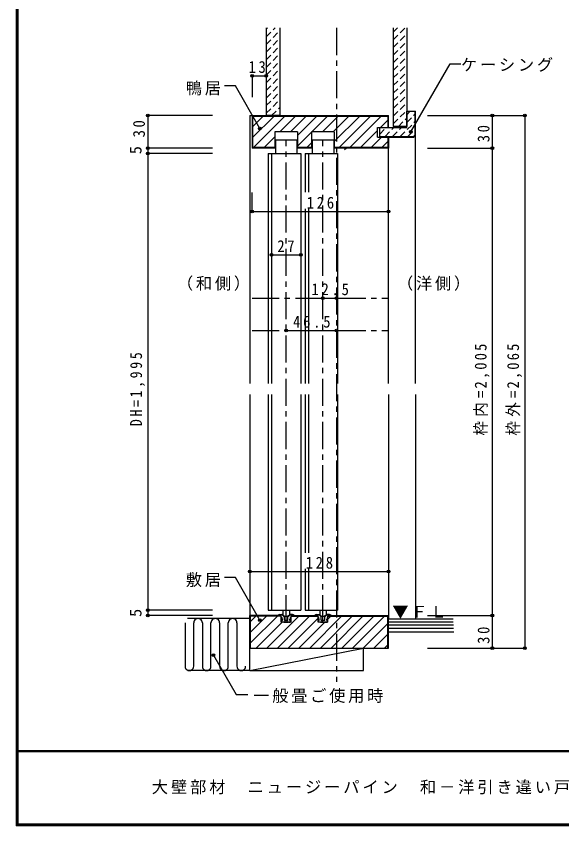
# Model space of a CAD drawing. Units: millimetres at full size, sheet at 1:5. Extents: x -981 to 969, y -733 to 681.
# Drawn here: x -981 to -477, y -716 to 33 of the extents above; entities that cross this region are included whole.
import ezdxf
from ezdxf.enums import TextEntityAlignment as Align

# ---------------------------------------------------------------- set-up
doc = ezdxf.new("R2010")
doc.units = ezdxf.units.MM
doc.header["$LTSCALE"] = 5
doc.header["$PDMODE"] = 32
doc.header["$PDSIZE"] = 2.5
doc.linetypes.add('CHAIN1', pattern=[8, 5, -1, 1, -1])
doc.linetypes.add('DASHED1', pattern=[1.8, 1.2, -0.6])
for name, color, linetype in [('0-1_通り芯', 4, 'CHAIN1'), ('0-3_仕上げ', 7, 'Continuous'), ('0-4_枠', 3, 'Continuous'), ('0-5_ケーシング', 3, 'Continuous'), ('0-6_扉', 3, 'Continuous'), ('0-7_金物', 7, 'Continuous'), ('0-A_文字', 7, 'Continuous'), ('0-B_寸法', 7, 'Continuous'), ('0-C_ハッチ', 4, 'Continuous'), ('F-0_補助線', 6, 'Continuous'), ('F-1_枠', 6, 'Continuous'), ('F-A_文字', 7, 'Continuous')]:
    doc.layers.add(name, color=color, linetype=linetype)
doc.styles.add('ＭＳ ゴシック', font='')
doc.styles.get('ＭＳ ゴシック').set_extended_font_data('MS Gothic')

msp = doc.modelspace()

# ---------------------------------------------------------------- linework, layer by layer
at = {"layer": '0-1_通り芯'}
for p, q in [((-685.226, 21.631), (-685.226, -582.844)), ((-731.727, -527.609), (-731.727, -81.845)), ((-697.727, -527.609), (-697.727, -81.845)), ((-763.226, -228.05), (-637.226, -228.05)), ((-763.226, -258.05), (-637.226, -258.05))]:
    msp.add_line(p, q, dxfattribs=at)
at = {"layer": '0-3_仕上げ', "color": 2}
for p, q in [((-750.226, 21.631), (-750.226, -59.392)), ((-632.726, 21.631), (-632.726, -69.392)), ((-766.227, -524.389), (-823.037, -524.389)), ((-637.227, -524.609), (-577.321, -524.609)), ((-637.227, -536.609), (-576.8, -536.609)), ((-765.227, -572.389), (-822.493, -572.389))]:
    msp.add_line(p, q, dxfattribs=at)
at = {"layer": '0-3_仕上げ'}
for p, q in [((-825.238, -528.389), (-825.238, -568.389)), ((-817.238, -568.499), (-817.238, -528.389)), ((-809.238, -528.389), (-809.238, -568.389)), ((-801.238, -568.499), (-801.238, -528.389)), ((-797.762, -524.376), (-797.748, -524.376)), ((-793.238, -528.389), (-793.238, -568.389)), ((-785.238, -568.499), (-785.238, -528.389)), ((-777.238, -528.389), (-777.238, -568.389)), ((-577.19, -527.609), (-637.227, -527.609)), ((-577.06, -530.609), (-637.227, -530.609)), ((-576.93, -533.609), (-637.227, -533.609)), ((-765.227, -572.389), (-660.227, -551.609))]:
    msp.add_line(p, q, dxfattribs=at)
at = {"layer": '0-3_仕上げ', "color": 3}
for p, q in [((-765.227, -572.389), (-765.227, -551.609)), ((-765.227, -551.609), (-660.227, -551.609)), ((-660.227, -572.389), (-660.227, -551.609)), ((-765.227, -572.389), (-660.227, -572.389))]:
    msp.add_line(p, q, dxfattribs=at)
at = {"layer": '0-3_仕上げ', "color": 2}
for points in [[(-737.726, 21.631), (-737.726, -59.392), (-750.226, -59.392)], [(-620.226, 21.631), (-620.226, -69.392), (-632.726, -69.392)]]:
    msp.add_lwpolyline(points, dxfattribs=at)
at = {"layer": '0-3_仕上げ'}
for centre, start, end in [((-813.238, -528.365), 359.65318, 180.3468), ((-797.238, -528.365), 359.65318, 180.3468), ((-781.238, -528.365), 359.65318, 180.3468), ((-821.238, -568.445), 179.20062, 0.79936), ((-805.238, -568.445), 179.20062, 0.79936), ((-789.238, -568.445), 179.20062, 0.79936), ((-773.238, -568.445), 179.20062, 0.79936)]:
    msp.add_arc(centre, 4, start, end, dxfattribs=at)
at = {"layer": '0-4_枠', "color": 4}
for p, q in [((-765.227, -59.392), (-765.227, -307.08)), ((-765.226, -59.392), (-763.226, -59.392)), ((-612.226, -307.08), (-612.226, -77.778)), ((-637.226, -307.08), (-637.226, -89.392)), ((-765.227, -317.08), (-765.227, -521.609)), ((-637.227, -317.08), (-637.227, -524.609)), ((-612.226, -317.08), (-612.226, -524.609))]:
    msp.add_line(p, q, dxfattribs=at)
at = {"layer": '0-4_枠'}
for p, q in [((-763.226, -59.392), (-763.226, -89.392)), ((-763.226, -59.392), (-637.226, -59.392)), ((-637.226, -70.392), (-637.226, -59.392)), ((-762.726, -59.892), (-762.726, -88.892)), ((-721.227, -74.392), (-721.227, -89.392)), ((-687.227, -74.392), (-687.227, -89.392)), ((-647.226, -79.392), (-637.226, -79.392)), ((-637.726, -79.392), (-637.726, -88.892)), ((-637.226, -79.392), (-637.226, -89.392)), ((-742.227, -89.392), (-763.226, -89.392)), ((-742.227, -88.892), (-762.726, -88.892)), ((-708.227, -88.892), (-721.227, -88.892)), ((-708.227, -89.392), (-721.227, -89.392)), ((-637.726, -88.892), (-687.227, -88.892)), ((-637.226, -89.392), (-687.227, -89.392)), ((-736.227, -521.609), (-765.227, -521.609)), ((-765.227, -551.609), (-765.227, -521.609)), ((-736.227, -522.109), (-764.727, -522.109)), ((-764.727, -551.609), (-764.727, -522.109)), ((-736.227, -527.609), (-736.227, -521.609)), ((-727.227, -527.609), (-727.227, -521.609)), ((-727.227, -521.609), (-702.227, -521.609)), ((-727.227, -522.109), (-702.227, -522.109)), ((-702.227, -527.609), (-702.227, -521.609)), ((-693.227, -527.609), (-693.227, -521.609)), ((-693.227, -521.609), (-637.227, -521.609)), ((-693.227, -522.109), (-637.727, -522.109)), ((-637.727, -551.609), (-637.727, -522.109)), ((-727.227, -527.609), (-736.227, -527.609)), ((-693.227, -527.609), (-702.227, -527.609))]:
    msp.add_line(p, q, dxfattribs=at)
for points in [[(-762.726, -59.892), (-637.726, -59.892), (-637.726, -70.392)], [(-721.227, -74.392), (-742.227, -74.392), (-742.227, -89.392)], [(-687.227, -74.392), (-708.227, -74.392), (-708.227, -89.392)], [(-647.226, -79.392), (-647.226, -70.392), (-637.226, -70.392)], [(-765.227, -551.609), (-637.227, -551.609), (-637.227, -521.609)]]:
    msp.add_lwpolyline(points, dxfattribs=at)
at = {"layer": '0-5_ケーシング'}
for p, q in [((-620.226, -55.192), (-612.226, -55.192)), ((-612.726, -55.692), (-620.226, -55.692)), ((-612.726, -55.692), (-612.726, -77.571)), ((-612.226, -77.778), (-612.226, -55.192)), ((-645.226, -79.192), (-645.226, -70.392)), ((-645.226, -78.692), (-613.848, -78.692)), ((-645.226, -79.192), (-613.641, -79.192)), ((-613.848, -78.692), (-612.726, -77.571)), ((-612.226, -77.778), (-613.641, -79.192))]:
    msp.add_line(p, q, dxfattribs=at)
msp.add_lwpolyline([(-645.226, -70.392), (-620.226, -70.392), (-620.226, -55.192)], dxfattribs=at)
at = {"layer": '0-6_扉'}
for p, q in [((-741.727, -81.845), (-721.727, -81.845)), ((-741.727, -81.845), (-741.727, -94.392)), ((-721.727, -81.845), (-721.727, -94.392)), ((-707.727, -81.845), (-687.727, -81.845)), ((-707.727, -81.845), (-707.727, -94.392)), ((-687.727, -81.845), (-687.727, -94.392)), ((-748.227, -94.392), (-745.227, -94.392)), ((-748.227, -94.392), (-748.227, -307.08)), ((-714.227, -94.392), (-711.227, -94.392)), ((-714.227, -94.392), (-714.227, -130.322)), ((-714.227, -145.55), (-714.227, -307.08)), ((-748.227, -317.08), (-748.227, -516.609)), ((-714.227, -317.08), (-714.227, -463.509)), ((-714.227, -478.364), (-714.227, -516.609)), ((-748.227, -516.609), (-745.227, -516.609)), ((-714.227, -516.609), (-711.227, -516.609))]:
    msp.add_line(p, q, dxfattribs=at)
at = {"layer": '0-6_扉', "color": 6}
for p, q in [((-745.227, -94.392), (-718.227, -94.392)), ((-745.227, -94.392), (-745.227, -307.08)), ((-718.227, -94.392), (-718.227, -145.55)), ((-711.227, -94.392), (-684.227, -94.392)), ((-711.227, -94.392), (-711.227, -130.322)), ((-684.227, -94.392), (-684.227, -307.08)), ((-718.227, -145.55), (-718.227, -307.08)), ((-711.227, -145.55), (-711.227, -307.08)), ((-745.227, -317.08), (-745.227, -516.609)), ((-718.227, -317.08), (-718.227, -478.364)), ((-711.227, -317.08), (-711.227, -463.509)), ((-684.227, -317.08), (-684.227, -516.609)), ((-718.227, -478.364), (-718.227, -516.609)), ((-711.227, -478.364), (-711.227, -516.609)), ((-745.227, -516.609), (-718.227, -516.609)), ((-711.227, -516.609), (-684.227, -516.609))]:
    msp.add_line(p, q, dxfattribs=at)
at = {"layer": '0-7_金物'}
for p, q in [((-739.027, -521.609), (-736.227, -521.609)), ((-737.685, -520.609), (-735.684, -520.609)), ((-736.227, -522.609), (-736.227, -521.609)), ((-734.064, -522.021), (-735.33, -520.756)), ((-733.852, -522.109), (-733.527, -522.109)), ((-733.327, -525.809), (-733.327, -522.309)), ((-728.727, -521.077), (-731.726, -522.809)), ((-730.127, -525.809), (-730.127, -522.309)), ((-729.601, -522.109), (-729.927, -522.109)), ((-729.389, -522.021), (-728.123, -520.756)), ((-728.727, -516.609), (-728.727, -521.077)), ((-725.768, -520.609), (-727.769, -520.609)), ((-727.227, -522.609), (-727.227, -521.609)), ((-724.427, -521.609), (-727.227, -521.609)), ((-705.027, -521.609), (-702.227, -521.609)), ((-703.685, -520.609), (-701.684, -520.609)), ((-702.227, -522.609), (-702.227, -521.609)), ((-700.064, -522.021), (-701.33, -520.756)), ((-699.852, -522.109), (-699.527, -522.109)), ((-699.327, -525.809), (-699.327, -522.309)), ((-694.727, -521.077), (-697.726, -522.809)), ((-696.127, -525.809), (-696.127, -522.309)), ((-695.601, -522.109), (-695.927, -522.109)), ((-695.389, -522.021), (-694.123, -520.756)), ((-694.727, -516.609), (-694.727, -521.077)), ((-691.768, -520.609), (-693.769, -520.609)), ((-693.227, -522.609), (-693.227, -521.609)), ((-690.427, -521.609), (-693.227, -521.609)), ((-735.527, -527.609), (-736.012, -526.383)), ((-735.227, -526.109), (-735.827, -526.109)), ((-734.427, -527.609), (-735.527, -527.609)), ((-735.227, -526.109), (-735.227, -524.845)), ((-734.427, -527.609), (-734.227, -527.409)), ((-734.227, -527.409), (-734.027, -527.609)), ((-734.027, -527.609), (-729.427, -527.609)), ((-732.027, -526.109), (-733.027, -526.109)), ((-731.727, -526.409), (-732.027, -526.109)), ((-729.227, -527.409), (-729.427, -527.609)), ((-729.027, -527.609), (-729.227, -527.409)), ((-729.027, -527.609), (-727.927, -527.609)), ((-728.227, -526.109), (-728.227, -524.845)), ((-728.227, -526.109), (-727.627, -526.109)), ((-727.927, -527.609), (-727.441, -526.383)), ((-701.527, -527.609), (-702.012, -526.383)), ((-701.227, -526.109), (-701.827, -526.109)), ((-700.427, -527.609), (-701.527, -527.609)), ((-701.227, -526.109), (-701.227, -524.845)), ((-700.427, -527.609), (-700.227, -527.409)), ((-700.227, -527.409), (-700.027, -527.609)), ((-700.027, -527.609), (-695.427, -527.609)), ((-698.027, -526.109), (-699.027, -526.109)), ((-697.727, -526.409), (-698.027, -526.109)), ((-695.227, -527.409), (-695.427, -527.609)), ((-695.027, -527.609), (-695.227, -527.409)), ((-695.027, -527.609), (-693.927, -527.609)), ((-694.227, -526.109), (-694.227, -524.845)), ((-694.227, -526.109), (-693.627, -526.109)), ((-693.927, -527.609), (-693.441, -526.383))]:
    msp.add_line(p, q, dxfattribs=at)
for points in [[(-734.727, -516.609), (-734.727, -521.077), (-731.726, -522.809)], [(-700.727, -516.609), (-700.727, -521.077), (-697.726, -522.809)], [(-730.427, -526.109), (-731.427, -526.109), (-731.727, -526.409)], [(-696.427, -526.109), (-697.427, -526.109), (-697.727, -526.409)]]:
    msp.add_lwpolyline(points, dxfattribs=at)
for centre, radius, start, end in [((-739.027, -521.409), 0.2, 138.18969, 270), ((-737.685, -522.609), 2, 90, 138.18969), ((-738.226, -524.845), 3, 0, 48.19), ((-735.684, -521.109), 0.5, 45, 90), ((-733.852, -521.809), 0.3, 225, 270), ((-733.527, -522.309), 0.2, 360, 90), ((-729.927, -522.309), 0.2, 90, 180), ((-729.601, -521.809), 0.3, 270, 315), ((-725.227, -524.845), 3, 131.81, 180), ((-727.769, -521.109), 0.5, 90, 135), ((-725.768, -522.609), 2, 41.81031, 90), ((-724.427, -521.409), 0.2, 270, 41.81031), ((-705.027, -521.409), 0.2, 138.18969, 270), ((-703.685, -522.609), 2, 90, 138.18969), ((-704.226, -524.845), 3, 0, 48.19), ((-701.684, -521.109), 0.5, 45, 90), ((-699.852, -521.809), 0.3, 225, 270), ((-699.527, -522.309), 0.2, 360, 90), ((-695.927, -522.309), 0.2, 90, 180), ((-695.601, -521.809), 0.3, 270, 315), ((-691.227, -524.845), 3, 131.81, 180), ((-693.769, -521.109), 0.5, 90, 135), ((-691.768, -522.609), 2, 41.81031, 90), ((-690.427, -521.409), 0.2, 270, 41.81031), ((-735.827, -526.309), 0.2, 90, 201.616), ((-733.027, -525.809), 0.3, 180, 270), ((-730.427, -525.809), 0.3, 270, 360), ((-727.627, -526.309), 0.2, 338.384, 90), ((-701.827, -526.309), 0.2, 90, 201.616), ((-699.027, -525.809), 0.3, 180, 270), ((-696.427, -525.809), 0.3, 270, 360), ((-693.627, -526.309), 0.2, 338.384, 90)]:
    msp.add_arc(centre, radius, start, end, dxfattribs=at)
at = {"layer": '0-A_文字'}
for p, q in [((-778.701, -486.452), (-788.701, -486.452)), ((-756.007, -525.76), (-778.701, -486.452)), ((-799.04, -558.182), (-777.987, -594.647)), ((-777.987, -594.647), (-767.327, -594.647))]:
    msp.add_line(p, q, dxfattribs=at)
for points in [[(-616.485, -74.406), (-580.1, -11.385), (-570.1, -11.385)], [(-756.007, -71.218), (-778.701, -31.91), (-788.701, -31.91)]]:
    msp.add_lwpolyline(points, dxfattribs=at)
for p in [(-756.007, -71.218), (-616.485, -74.406), (-756.007, -525.76), (-799.04, -558.182)]:
    msp.add_point(p, dxfattribs=at)
at = {"layer": '0-B_寸法', "color": 4}
for p, q in [((-763.226, -22.557), (-750.226, -22.557)), ((-763.226, -22.557), (-763.226, -42.428)), ((-750.226, -22.557), (-750.226, -42.428)), ((-859.697, -59.392), (-859.697, -521.609)), ((-799.697, -59.392), (-859.697, -59.392)), ((-601.113, -59.392), (-511.113, -59.392)), ((-541.113, -59.392), (-541.113, -551.609)), ((-511.113, -59.392), (-511.113, -551.609)), ((-799.697, -89.392), (-859.697, -89.392)), ((-601.113, -89.392), (-541.113, -89.392)), ((-799.697, -94.392), (-859.697, -94.392)), ((-763.226, -148.05), (-763.226, -130.607)), ((-745.227, -188.05), (-718.227, -188.05)), ((-745.227, -188.05), (-745.227, -188.254)), ((-718.227, -188.05), (-718.227, -188.254)), ((-697.727, -228.05), (-685.226, -228.05)), ((-731.727, -258.05), (-685.226, -258.05)), ((-765.227, -480.864), (-765.227, -505.915)), ((-765.227, -480.864), (-637.227, -480.864)), ((-637.227, -480.864), (-637.227, -505.915)), ((-799.697, -516.609), (-859.697, -516.609)), ((-799.697, -521.609), (-859.697, -521.609)), ((-601.113, -521.609), (-541.113, -521.609)), ((-601.113, -551.609), (-541.113, -551.609)), ((-575.731, -551.609), (-511.113, -551.609))]:
    msp.add_line(p, q, dxfattribs=at)
msp.add_lwpolyline([(-763.226, -148.05), (-637.226, -148.05), (-637.226, -130.607)], dxfattribs=at)
at = {"layer": '0-B_寸法'}
for p in [(-763.226, -22.557), (-750.226, -22.557), (-859.697, -59.392), (-541.113, -59.392), (-511.113, -59.392), (-859.697, -89.392), (-541.113, -89.392), (-859.697, -94.392), (-763.226, -148.05), (-637.226, -148.05), (-745.227, -188.05), (-718.227, -188.05), (-697.727, -228.05), (-685.226, -228.05), (-731.727, -258.05), (-685.226, -258.05), (-765.227, -480.864), (-637.227, -480.864), (-859.697, -516.609), (-859.697, -521.609), (-541.113, -521.609), (-541.113, -551.609), (-511.113, -551.609)]:
    msp.add_point(p, dxfattribs=at)
at = {"layer": '0-C_ハッチ', "linetype": 'DASHED1'}
for p, q in [((-750.226, 13.449), (-742.045, 21.631)), ((-750.226, 20.52), (-749.116, 21.631)), ((-750.226, 6.378), (-737.726, 18.878)), ((-632.726, 10.741), (-621.837, 21.631)), ((-632.726, 17.812), (-628.908, 21.631)), ((-632.726, 3.67), (-620.226, 16.17)), ((-750.226, -0.693), (-737.726, 11.807)), ((-632.726, -3.401), (-620.226, 9.099)), ((-750.226, -7.764), (-737.726, 4.736)), ((-632.726, -10.472), (-620.226, 2.027)), ((-750.226, -14.835), (-737.726, -2.335)), ((-632.726, -17.544), (-620.226, -5.044)), ((-750.226, -21.906), (-737.726, -9.406)), ((-632.726, -24.615), (-620.226, -12.115)), ((-750.226, -28.977), (-737.726, -16.478)), ((-632.726, -31.686), (-620.226, -19.186)), ((-750.226, -36.049), (-737.726, -23.549)), ((-632.726, -38.757), (-620.226, -26.257)), ((-750.226, -43.12), (-737.726, -30.62)), ((-632.726, -45.828), (-620.226, -33.328)), ((-750.226, -50.191), (-737.726, -37.691)), ((-750.226, -57.262), (-737.726, -44.762)), ((-632.726, -52.899), (-620.226, -40.399)), ((-745.285, -59.392), (-737.726, -51.833)), ((-632.726, -59.97), (-620.226, -47.47)), ((-738.214, -59.392), (-737.726, -58.904)), ((-632.726, -67.041), (-620.226, -54.541)), ((-620.226, -58.583), (-617.335, -55.692)), ((-620.226, -65.654), (-612.726, -58.154)), ((-628.006, -69.392), (-620.226, -61.612)), ((-626.193, -78.692), (-612.726, -65.225)), ((-645.226, -76.512), (-639.106, -70.392)), ((-640.335, -78.692), (-632.035, -70.392)), ((-633.264, -78.692), (-624.964, -70.392)), ((-619.122, -78.692), (-612.726, -72.296)), ((-677.726, -90.828), (-676.29, -89.392))]:
    msp.add_line(p, q, dxfattribs=at)
at = {"layer": '0-C_ハッチ'}
for p, q in [((-762.726, -69.762), (-752.856, -59.892)), ((-762.726, -79.661), (-742.957, -59.892)), ((-762.058, -88.892), (-733.058, -59.892)), ((-737.658, -74.392), (-723.158, -59.892)), ((-727.759, -74.392), (-713.259, -59.892)), ((-721.227, -87.659), (-693.46, -59.892)), ((-721.227, -77.759), (-703.359, -59.892)), ((-698.06, -74.392), (-683.56, -59.892)), ((-688.161, -74.392), (-673.661, -59.892)), ((-687.227, -83.357), (-663.761, -59.892)), ((-682.862, -88.892), (-653.862, -59.892)), ((-672.962, -88.892), (-643.962, -59.892)), ((-644.563, -70.392), (-637.726, -63.556)), ((-663.063, -88.892), (-647.226, -73.056)), ((-752.158, -88.892), (-742.227, -78.96)), ((-653.163, -88.892), (-643.663, -79.392)), ((-742.259, -88.892), (-742.227, -88.86)), ((-712.56, -88.892), (-708.227, -84.558)), ((-643.264, -88.892), (-637.726, -83.355)), ((-764.727, -546.938), (-739.898, -522.109)), ((-764.727, -537.038), (-749.798, -522.109)), ((-764.727, -527.139), (-759.697, -522.109)), ((-749.599, -551.609), (-720.099, -522.109)), ((-739.7, -551.609), (-710.2, -522.109)), ((-710.001, -551.609), (-680.501, -522.109)), ((-700.102, -551.609), (-670.602, -522.109)), ((-693.227, -524.935), (-690.401, -522.109)), ((-690.202, -551.609), (-660.727, -522.134)), ((-680.303, -551.609), (-650.803, -522.109)), ((-670.403, -551.609), (-640.903, -522.109)), ((-759.499, -551.609), (-735.499, -527.609)), ((-729.8, -551.609), (-702.227, -524.036)), ((-719.901, -551.609), (-695.901, -527.609)), ((-660.504, -551.609), (-637.727, -528.832)), ((-650.604, -551.609), (-637.727, -538.732)), ((-640.705, -551.609), (-637.727, -548.631))]:
    msp.add_line(p, q, dxfattribs=at)
at = {"layer": 'F-0_補助線'}
for p, q in [((-981.364, 680.724), (-981.364, -715.943)), ((-980.53, 680.724), (-980.53, -715.943)), ((-979.697, 680.724), (-979.697, -715.943))]:
    msp.add_line(p, q, dxfattribs=at)
at = {"layer": 'F-1_枠'}
for p, q in [((968.636, -646.776), (-981.363, -646.776)), ((968.636, -647.609), (-981.363, -647.609)), ((968.636, -714.276), (-981.363, -714.276)), ((968.636, -715.109), (-981.363, -715.109)), ((968.636, -715.943), (-981.363, -715.943))]:
    msp.add_line(p, q, dxfattribs=at)

# ---------------------------------------------------------------- texts
at = {"layer": '0-A_文字', "char_height": 11, "attachment_point": 7, "style": 'ＭＳ ゴシック'}
for s, insert in [('\\T1.17;ケーシング', (-570.1, -18.885)), ('\\T1.17;鴨居', (-824.523, -40.688)), ('\\T1.17;（和側）', (-832.726, -221.368)), ('\\T1.17;（洋側）', (-629.226, -221.368)), ('\\T1.17;敷居', (-824.523, -495.23)), ('\\T1.17;▼ＦＬ', (-633.598, -524.609)), ('\\T1.17;一般畳ご使用時', (-762.206, -602.435))]:
    msp.add_mtext(s, dxfattribs=dict(at, insert=insert))
at = {"layer": '0-B_寸法', "style": 'ＭＳ ゴシック'}
for p in [(-862.197, -95.068), (-862.197, -522.859)]:
    msp.add_text('5', height=11, rotation=90, dxfattribs=at).set_placement(p, align=Align.BOTTOM_LEFT)
at = {"layer": '0-B_寸法', "char_height": 11, "attachment_point": 7, "style": 'ＭＳ ゴシック'}
for s, insert in [('\\T1.36;\\W0.9;13', (-766.476, -20.057)), ('\\T1.38;\\W0.9;126', (-712.726, -145.55)), ('\\T1.36;\\W0.9;27', (-739.852, -185.55)), ('\\T1.38;\\W0.9;12.5', (-708.351, -225.55)), ('\\T1.38;\\W0.9;46.5', (-725.351, -255.55)), ('\\T1.38;\\W0.9;128', (-713.727, -478.364))]:
    msp.add_mtext(s, dxfattribs=dict(at, insert=insert))
at = {"layer": '0-B_寸法', "char_height": 11, "attachment_point": 7, "rotation": 90, "style": 'ＭＳ ゴシック'}
for s, insert in [('\\T1.36;\\W0.9;30', (-862.197, -79.517)), ('\\T1.36;\\W0.9;30', (-543.613, -84.017)), ('\\T1.29;\\W0.9;枠内=2,005', (-543.613, -355.205)), ('\\T1.29;\\W0.9;枠外=2,065', (-513.613, -355.205)), ('\\T1.39;\\W0.85;DH=1,995', (-862.197, -346.455)), ('\\T1.36;\\W0.9;30', (-543.613, -547.734))]:
    msp.add_mtext(s, dxfattribs=dict(at, insert=insert))
at = {"layer": 'F-A_文字', "insert": (-855.955, -688.443), "char_height": 11, "attachment_point": 7, "style": 'ＭＳ ゴシック'}
msp.add_mtext('\\T1.18;大壁部材\u3000ニュージーパイン\u3000和－洋引き違い戸枠セット（12尺）ウッドワン専用建具用\u3000枠外Ｗ3,252', dxfattribs=at)

doc.saveas('drawing.dxf')
